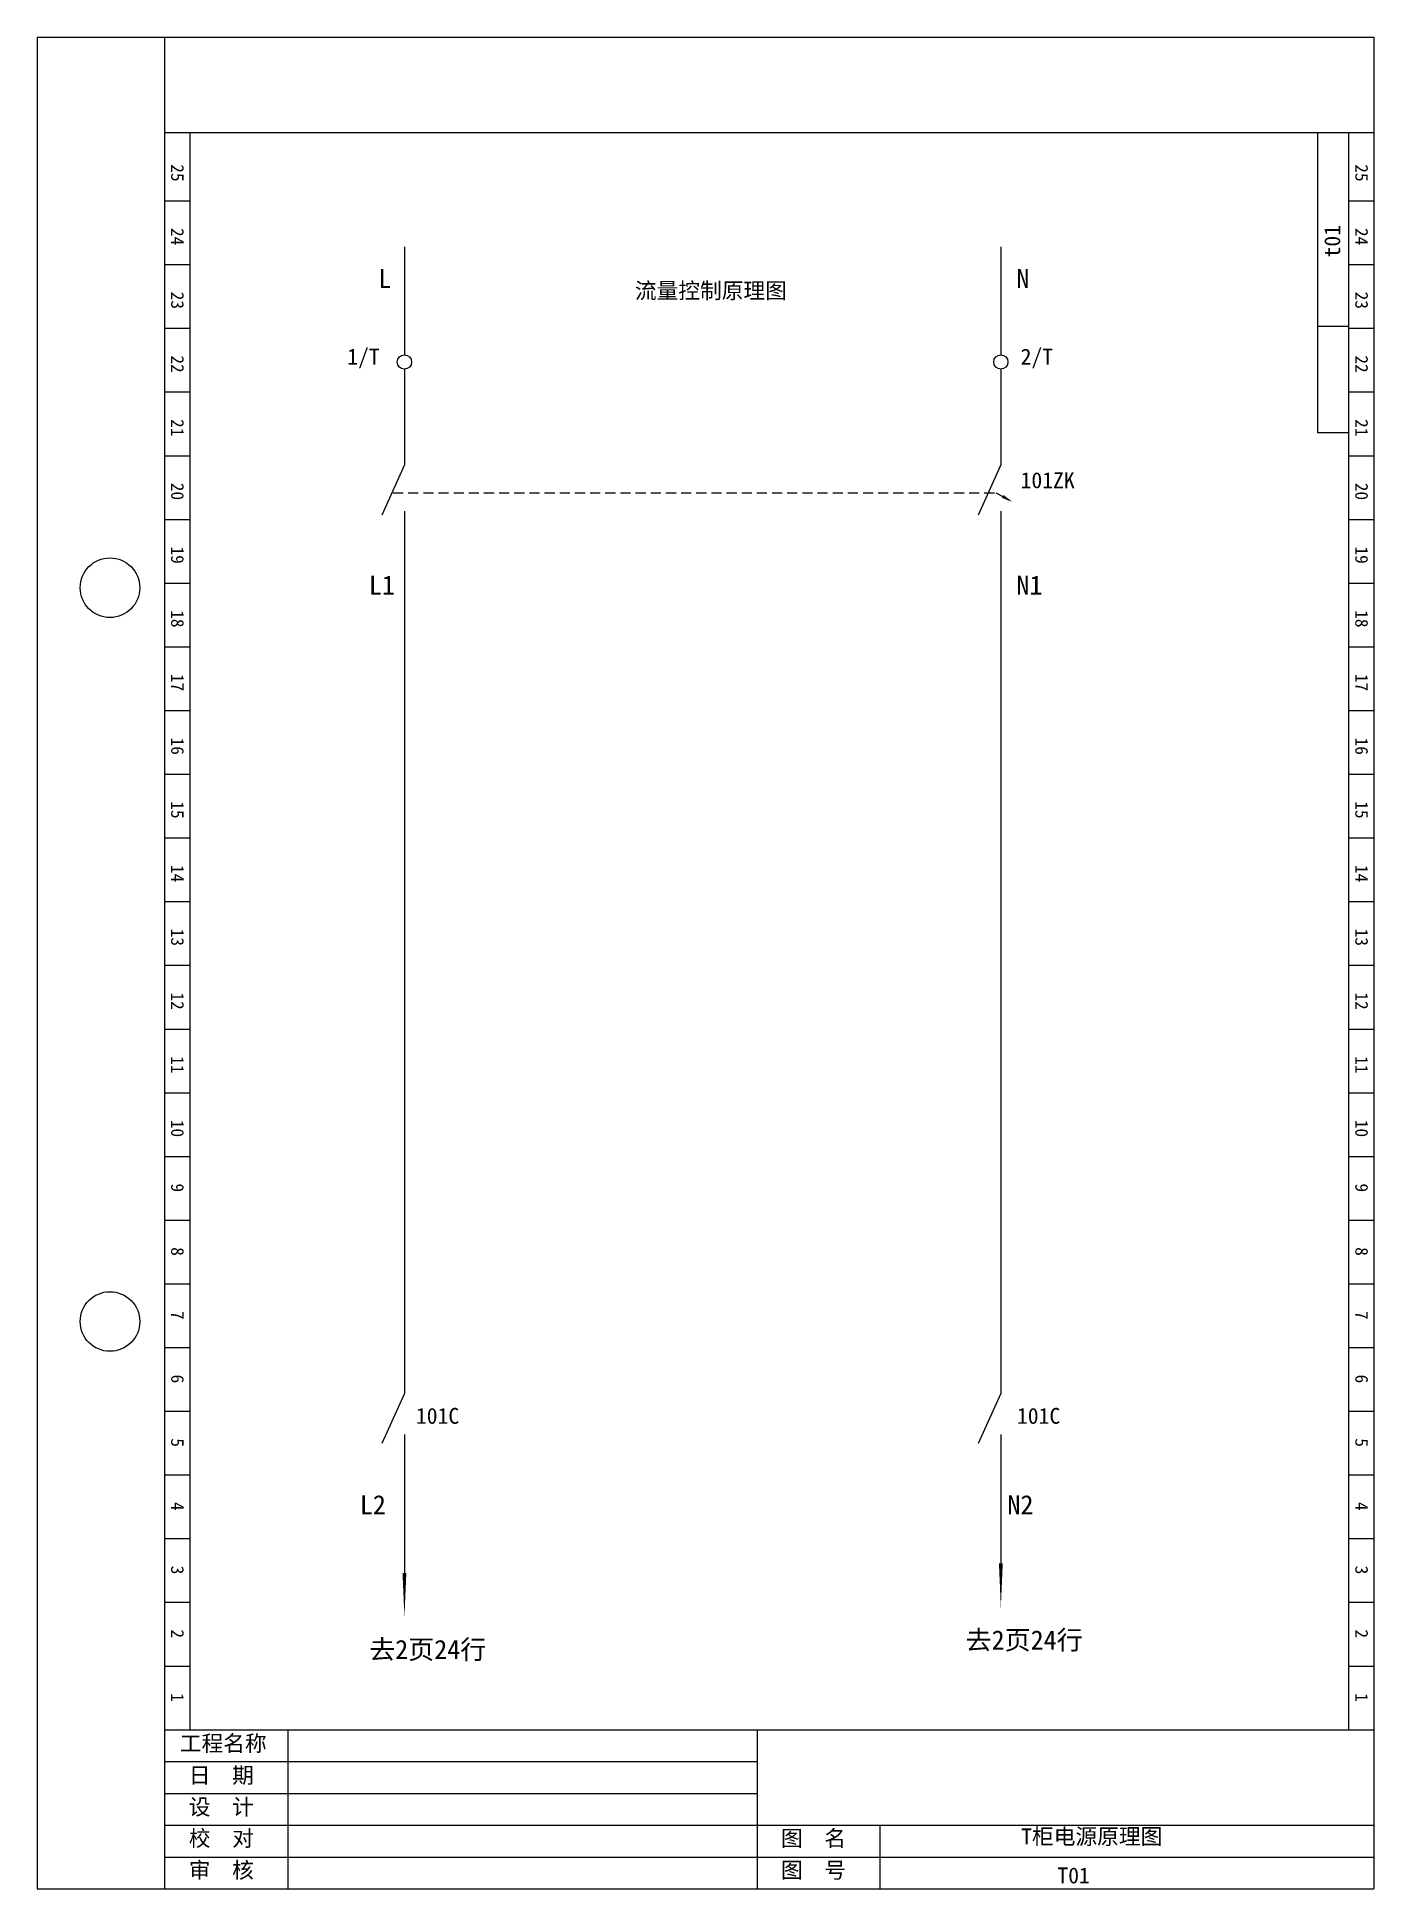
# Model space of a CAD drawing. Extents: x 369 to 579, y -55 to 236.
import ezdxf

# ---------------------------------------------------------------- set-up
doc = ezdxf.new("R2010")
doc.units = 0
doc.header["$LTSCALE"] = 0.5
doc.linetypes.add('DASHED2', pattern=[9.525, 6.35, -3.175])
doc.layers.get('0').update_dxf_attribs({"linetype": 'CONTINUOUS'})

msp = doc.modelspace()

# ---------------------------------------------------------------- linework, layer by layer
for p, q in [((368.7, 235.5), (578.7, 235.5)), ((368.7, 235.5), (368.7, -55.22)), ((388.7, 235.5), (388.7, -55.22)), ((578.7, 235.5), (578.7, -55.22)), ((388.7, 220.5), (578.7, 220.5)), ((392.7, 220.5), (392.7, -30.22)), ((569.82, 220.5), (569.82, 173.36)), ((574.7, 220.5), (574.7, -30.22)), ((578.7, 220.5), (578.7, -30.22)), ((388.7, 209.78), (392.7, 209.78)), ((574.7, 209.78), (578.7, 209.78)), ((426.41, 202.58), (426.41, 185.61)), ((520.09, 202.58), (520.09, 185.61)), ((388.7, 199.78), (392.7, 199.78)), ((574.7, 199.78), (578.7, 199.78)), ((388.7, 189.78), (392.7, 189.78)), ((574.69, 190.05), (569.82, 190.05)), ((574.7, 189.78), (578.7, 189.78)), ((426.41, 183.37), (426.41, 168.34)), ((426.41, 183.37), (426.41, 178.81)), ((520.09, 183.37), (520.09, 168.33)), ((520.09, 183.37), (520.09, 178.8)), ((388.7, 179.78), (392.7, 179.78)), ((574.7, 179.78), (578.7, 179.78)), ((574.69, 173.36), (569.82, 173.36)), ((388.7, 169.78), (392.7, 169.78)), ((574.7, 169.78), (578.7, 169.78)), ((426.41, 168.34), (422.85, 160.44)), ((520.09, 168.33), (516.53, 160.44)), ((388.7, 159.78), (392.7, 159.78)), ((574.7, 159.78), (578.7, 159.78)), ((388.7, 149.78), (392.7, 149.78)), ((574.7, 149.78), (578.7, 149.78)), ((388.7, 139.78), (392.7, 139.78)), ((574.7, 139.78), (578.7, 139.78)), ((388.7, 129.78), (392.7, 129.78)), ((574.7, 129.78), (578.7, 129.78)), ((388.7, 119.78), (392.7, 119.78)), ((574.7, 119.78), (578.7, 119.78)), ((388.7, 109.78), (392.7, 109.78)), ((574.7, 109.78), (578.7, 109.78)), ((388.7, 99.78), (392.7, 99.78)), ((574.7, 99.78), (578.7, 99.78)), ((388.7, 89.78), (392.7, 89.78)), ((574.7, 89.78), (578.7, 89.78)), ((388.7, 79.78), (392.7, 79.78)), ((574.7, 79.78), (578.7, 79.78)), ((388.7, 69.78), (392.7, 69.78)), ((574.7, 69.78), (578.7, 69.78)), ((388.7, 59.78), (392.7, 59.78)), ((574.7, 59.78), (578.7, 59.78)), ((388.7, 49.78), (392.7, 49.78)), ((574.7, 49.78), (578.7, 49.78)), ((388.7, 39.78), (392.7, 39.78)), ((574.7, 39.78), (578.7, 39.78)), ((388.7, 29.78), (392.7, 29.78)), ((574.7, 29.78), (578.7, 29.78)), ((426.41, 22.58), (422.85, 14.69)), ((520.09, 22.58), (516.53, 14.69)), ((388.7, 19.78), (392.7, 19.78)), ((574.7, 19.78), (578.7, 19.78)), ((388.7, 9.78), (392.7, 9.78)), ((574.7, 9.78), (578.7, 9.78)), ((388.7, -0.22), (392.7, -0.22)), ((574.7, -0.22), (578.7, -0.22)), ((388.7, -10.22), (392.7, -10.22)), ((574.7, -10.22), (578.7, -10.22)), ((388.7, -20.22), (392.7, -20.22)), ((574.7, -20.22), (578.7, -20.22)), ((388.7, -30.22), (578.7, -30.22)), ((408.08, -30.22), (408.08, -55.22)), ((481.81, -30.22), (481.81, -55.22)), ((388.7, -35.22), (481.81, -35.22)), ((388.7, -40.22), (481.81, -40.22)), ((388.7, -45.22), (578.7, -45.22)), ((501.06, -45.22), (501.06, -55.22)), ((388.7, -50.22), (578.7, -50.22)), ((368.7, -55.22), (578.7, -55.22))]:
    msp.add_line(p, q)
at = {"linetype": 'DASHED2', "ltscale": 0.5}
msp.add_line((424.62, 163.96), (519.28, 163.96), dxfattribs=at)
at = {"ltscale": 0.5}
for p, q in [((519.29, 163.96), (521.49, 162.82)), ((426.41, 161.06), (426.41, 22.58)), ((520.09, 161.06), (520.09, 22.58)), ((426.41, 16.14), (426.41, -5.61)), ((520.09, 16.14), (520.09, -4.12))]:
    msp.add_line(p, q, dxfattribs=at)
for points in [[(520.38, 163.39, 0.519, 0, 0), (521.87, 162.52, 0, 0, 0)], [(426.41, -5.61, 0.6, 0, 0), (426.41, -12.61, 0, 0, 0)], [(520.09, -4.12, 0.6, 0, 0), (520.09, -11.12, 0, 0, 0)]]:
    msp.add_lwpolyline(points, format="xyseb", dxfattribs=at)
for centre in [(426.41, 184.49), (520.09, 184.49)]:
    msp.add_circle(centre, 1.12, dxfattribs=at)
for centre in [(380.16, 149.06), (380.16, 33.86)]:
    msp.add_circle(centre, 4.68)

# ---------------------------------------------------------------- texts
at = {"char_height": 2, "width": 13.8727, "attachment_point": 1, "rotation": 270}
for s, insert in [('25', (391.77, 215.53)), ('25', (577.77, 215.53)), ('24', (391.77, 205.53)), ('24', (577.77, 205.53)), ('23', (391.77, 195.53)), ('23', (577.77, 195.53)), ('22', (391.77, 185.53)), ('22', (577.77, 185.53)), ('21', (391.77, 175.53)), ('21', (577.77, 175.53)), ('20', (391.77, 165.53)), ('20', (577.77, 165.53)), ('19', (391.77, 155.53)), ('19', (577.77, 155.53)), ('18', (391.77, 145.53)), ('18', (577.77, 145.53)), ('17', (391.77, 135.53)), ('17', (577.77, 135.53)), ('16', (391.77, 125.53)), ('16', (577.77, 125.53)), ('15', (391.77, 115.53)), ('15', (577.77, 115.53)), ('14', (391.77, 105.53)), ('14', (577.77, 105.53)), ('13', (391.77, 95.53)), ('13', (577.77, 95.53)), ('12', (391.77, 85.53)), ('12', (577.77, 85.53)), ('11', (391.77, 75.53)), ('11', (577.77, 75.53)), ('10', (391.77, 65.53)), ('10', (577.77, 65.53)), ('9', (391.77, 55.53)), ('9', (577.77, 55.53)), ('8', (391.77, 45.53)), ('8', (577.77, 45.53)), ('7', (391.77, 35.53)), ('7', (577.77, 35.53)), ('6', (391.77, 25.53)), ('6', (577.77, 25.53)), ('5', (391.77, 15.53)), ('5', (577.77, 15.53)), ('4', (391.77, 5.53)), ('4', (577.77, 5.53)), ('3', (391.77, -4.47)), ('3', (577.77, -4.47)), ('2', (391.77, -14.47)), ('2', (577.77, -14.47)), ('1', (391.77, -24.47)), ('1', (577.77, -24.47))]:
    msp.add_mtext(s, dxfattribs=dict(at, insert=insert))
at = {"ltscale": 0.5, "insert": (570.89, 200.9), "char_height": 2.5, "width": 2.4577, "attachment_point": 1, "rotation": 90}
msp.add_mtext('t01', dxfattribs=at)
at = {"attachment_point": 1}
for s, insert, char_height, width in [('L', (422.31, 199.09), 3, 13.8727), ('N', (522.54, 199.09), 3, 13.8727), ('{\\fSimSun|b0|i0|c134|p2;流量控制原理图}', (462.61, 196.95), 2.5, 44.7874), ('1/T', (417.42, 186.58), 2.5, 13.8727), ('2/T', (523.19, 186.58), 2.5, 13.8727), ('101ZK', (523.19, 167.18), 2.5, 13.8727), ('L1', (420.82, 150.96), 3, 13.8727), ('N1', (522.54, 150.96), 3, 13.8727), ('101C', (428.21, 20.3), 2.5, 13.8727), ('101C', (522.62, 20.3), 2.5, 13.8727), ('L2', (419.41, 6.6), 3, 13.8727), ('N2', (521.13, 6.6), 3, 13.8727), ('\\f宋体|b0|i0|c134|p2;工程名称', (391.13, -31.11), 2.5, 20.5327), ('\\f宋体|b0|i0|c134|p2;日  期', (392.54, -36.11), 2.5, 20.5327), ('\\f宋体|b0|i0|c134|p2;设  计', (392.54, -41.08), 2.5, 20.5327), ('\\f宋体|b0|i0|c134|p2;校  对', (392.54, -46.01), 2.5, 20.5327), ('\\f宋体|b0|i0|c134|p2;图  名', (485.55, -46.01), 2.5, 20.5327), ('\\f宋体|b0|i0|c134|p2;T柜电源原理图', (523.29, -45.72), 2.5, 44.7874), ('\\f宋体|b0|i0|c134|p2;审  核', (392.54, -51.01), 2.5, 20.5327), ('\\f宋体|b0|i0|c134|p2;图  号', (485.55, -51.01), 2.5, 20.5327), ('T01', (528.97, -51.84), 2.5, 13.8727)]:
    msp.add_mtext(s, dxfattribs=dict(at, insert=insert, char_height=char_height, width=width))
at = {"ltscale": 0.5, "char_height": 3, "width": 51.3886, "attachment_point": 1}
for insert in [(514.55, -14.63), (420.87, -16.12)]:
    msp.add_mtext('\\f宋体|b0|i0|c134|p2;去2页24行', dxfattribs=dict(at, insert=insert))

doc.saveas('drawing.dxf')
